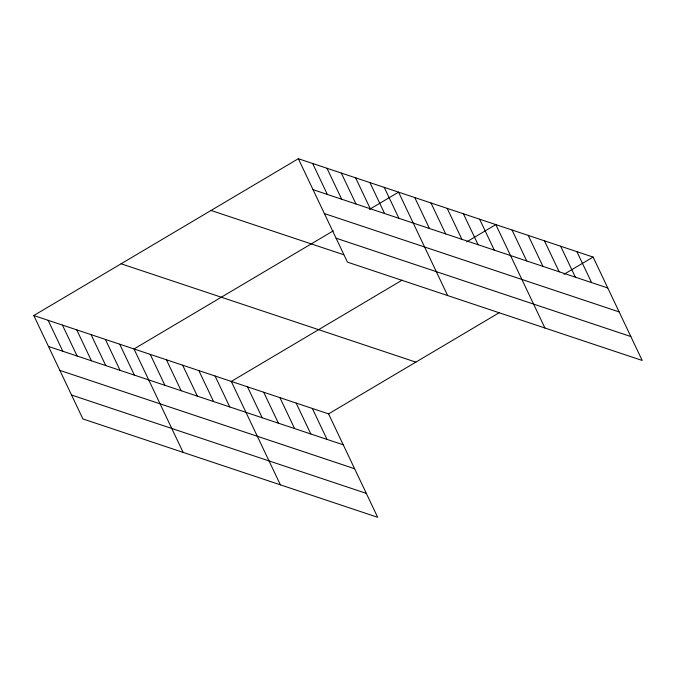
<?xml version="1.0" encoding="UTF-8"?>
<svg xmlns="http://www.w3.org/2000/svg" width="676" height="676" viewBox="0 0 676 676"><rect width="100%" height="100%" fill="white"/><g stroke="black" fill="none" stroke-linecap="round" stroke-linejoin="round"><path stroke-width="1.01" d="M33.8 315.531L328.561 413.873L377.664 517.284L82.903 418.943L33.8 315.531L298.344 158.716L593.097 257.057L642.2 360.469L347.439 262.127L298.344 158.716M333.302 230.829L134.017 348.968L183.12 452.379M369.459 209.399L398.561 192.153L447.664 295.564M402.169 280.126L231.285 381.425L280.388 484.836M466.727 241.856L495.829 224.601L544.932 328.012M328.561 413.873L499.437 312.574M563.995 274.304L593.097 257.057M313.03 189.652L607.783 287.993M324.387 213.565L619.14 311.906M336.09 238.205L630.843 336.547M211.039 210.464L343.678 254.717M121.097 263.784L415.858 362.125M48.486 346.467L343.247 444.808M59.843 370.389L354.604 468.73M71.546 395.029L366.308 493.37M576.882 251.649L591.576 282.585M560.674 246.241L575.361 277.177M544.459 240.833L559.153 271.769M528.252 235.417L542.938 266.361M512.036 230.009L526.731 260.944M479.614 219.193L494.308 250.128M463.406 213.785L478.093 244.72M447.191 208.377L461.885 239.312M430.984 202.969L445.67 233.904M414.768 197.561L429.463 228.496M384.238 187.37L398.933 218.314M369.924 182.596L384.61 213.531M355.61 177.822L370.296 208.757M341.287 173.048L355.982 203.983M326.973 168.265L341.659 199.2M312.658 163.491L327.345 194.426M312.346 408.465L327.032 439.4M296.13 403.057L310.825 433.992M279.923 397.649L294.609 428.584M263.708 392.241L278.402 423.176M247.5 386.833L262.187 417.768M215.078 376.017L229.764 406.952M198.862 370.609L213.557 401.544M182.655 365.192L197.341 396.136M166.44 359.784L181.134 390.72M150.233 354.376L164.919 385.312M119.703 344.194L134.389 375.129M105.38 339.42L120.074 370.355M91.066 334.637L105.76 365.572M76.751 329.863L91.437 360.798M62.437 325.088L77.123 356.024M48.114 320.314L62.809 351.25"/></g></svg>
